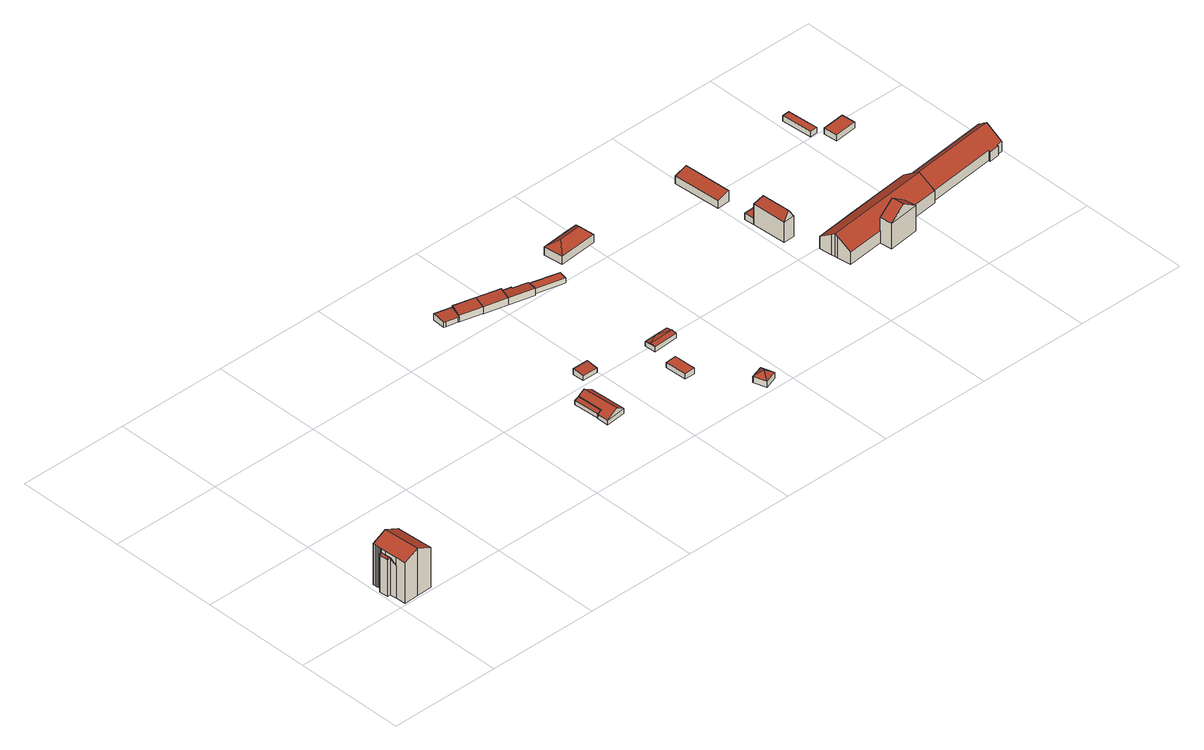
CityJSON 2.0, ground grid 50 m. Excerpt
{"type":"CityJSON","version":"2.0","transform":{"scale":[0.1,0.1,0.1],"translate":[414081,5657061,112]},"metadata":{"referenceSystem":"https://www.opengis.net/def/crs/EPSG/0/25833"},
"CityObjects":{
"building1":{"type":"Building","attributes":{"Gemeindeschluessel":14612000,"Geometrietyp2DReferenz":"3000","function":"31001_9998","roofType":"9999"},"children":["building1-1","building1-2"]},
"building1-1":{"type":"BuildingPart","attributes":{"Dachtyp_tdc":"tdcFreeFormRoof","Dachneigung":38.88,"QualitaetDacherkennung":12,"Geometrietyp2DReferenz":"3000","measuredHeight":17.95,"roofType":"5000"},"parents":["building1"],"geometry":[{"type":"MultiSurface","lod":"2","boundaries":[[[0,1,2,3]],[[1,4,5,2]],[[4,6,7,5]],[[6,8,9,7]],[[8,10,11,9]],[[10,12,13,11]],[[12,14,15,13]],[[14,16,17,15]],[[16,14,12,18]],[[12,10,8,6,19,18]],[[6,4,20,19]],[[4,1,0,21,22,20]],[[22,16,18,19,20]],[[3,2,5,7,9,11,13,15,17,23,24]]],"semantics":{"surfaces":[{"type":"WallSurface"},{"type":"RoofSurface"},{"type":"GroundSurface"}],"values":[0,0,0,0,0,0,0,0,1,1,1,1,1,2]}}]},
"building1-2":{"type":"BuildingPart","attributes":{"Dachtyp_tdc":"tdcGableRoof","Dachneigung":26.26,"QualitaetDacherkennung":75,"Geometrietyp2DReferenz":"3000","measuredHeight":22.28,"roofType":"3100"},"parents":["building1"],"geometry":[{"type":"MultiSurface","lod":"2","boundaries":[[[25,26,27,28]],[[26,29,30,27]],[[29,31,32,30]],[[31,33,34,32]],[[33,35,36,34]],[[29,26,25,37,38,39,40,41,42,43,44,45]],[[45,46,35,33,31,29]],[[36,47,48,49,3,24,23,17,50,51,52,53,28,27,30,32,34]],[[35,46,47,36]],[[46,45,48,47]],[[45,44,49,48]],[[44,43,0,3,49]],[[41,40,50,17,16]],[[40,39,51,50]],[[39,38,52,51]],[[38,37,53,52]],[[37,25,28,53]]],"semantics":{"surfaces":[{"type":"WallSurface"},{"type":"RoofSurface"},{"type":"GroundSurface"}],"values":[0,0,0,0,0,1,1,2,0,0,0,0,0,0,0,0,0]}}]},
"building2":{"type":"Building","attributes":{"Dachtyp_tdc":"tdcPolyFlatRoof","Gemeindeschluessel":14612000,"Dachneigung":21.58,"QualitaetDacherkennung":97,"Geometrietyp2DReferenz":"3000","measuredHeight":2.64,"function":"31001_9998","roofType":"2100"},"geometry":[{"type":"Solid","lod":"2","boundaries":[[[[54,55,56,57]],[[55,58,59,56]],[[58,60,61,59]],[[60,54,57,61]],[[60,58,55,54]],[[57,56,59,61]]]],"semantics":{"surfaces":[{"type":"WallSurface"},{"type":"RoofSurface"},{"type":"GroundSurface"}],"values":[[0,0,0,0,1,2]]}}]},
"building3":{"type":"Building","attributes":{"Dachtyp_tdc":"tdcFreeFormRoof","Gemeindeschluessel":14612000,"Dachneigung":27.77,"QualitaetDacherkennung":94,"Geometrietyp2DReferenz":"3000","measuredHeight":4.67,"function":"31001_9998","roofType":"5000"},"geometry":[{"type":"Solid","lod":"2","boundaries":[[[[62,63,64,65]],[[66,67,68,62,65,69]],[[64,69,65]],[[68,63,62]],[[70,71,72,73,74,75]],[[66,69,71,70]],[[69,64,72,71]],[[64,63,73,72]],[[63,68,74,73]],[[68,67,75,74]],[[67,66,70,75]]]],"semantics":{"surfaces":[{"type":"RoofSurface"},{"type":"WallSurface"},{"type":"GroundSurface"}],"values":[[0,0,1,1,2,1,1,1,1,1,1]]}}]},
"building4":{"type":"Building","attributes":{"Dachtyp_tdc":"tdcPolyFlatRoof","Gemeindeschluessel":14612000,"Dachneigung":6.37,"QualitaetDacherkennung":83,"Geometrietyp2DReferenz":"3000","measuredHeight":2.71,"function":"31001_9998","roofType":"2100"},"geometry":[{"type":"Solid","lod":"2","boundaries":[[[[76,77,78,79]],[[77,80,81,78]],[[80,82,83,81]],[[82,76,79,83]],[[82,80,77,76]],[[79,78,81,83]]]],"semantics":{"surfaces":[{"type":"WallSurface"},{"type":"RoofSurface"},{"type":"GroundSurface"}],"values":[[0,0,0,0,1,2]]}}]},
"building5":{"type":"Building","attributes":{"Dachtyp_tdc":"tdcPolyFlatRoof","Gemeindeschluessel":14612000,"Dachneigung":7.21,"QualitaetDacherkennung":86,"Geometrietyp2DReferenz":"3000","measuredHeight":3.05,"function":"31001_9998","roofType":"2100"},"geometry":[{"type":"Solid","lod":"2","boundaries":[[[[84,85,86,87]],[[85,88,89,86]],[[88,90,91,89]],[[90,92,93,91]],[[92,94,95,93]],[[94,84,87,95]],[[94,92,90,88,85,84]],[[87,86,89,91,93,95]]]],"semantics":{"surfaces":[{"type":"WallSurface"},{"type":"RoofSurface"},{"type":"GroundSurface"}],"values":[[0,0,0,0,0,0,1,2]]}}]},
"building6":{"type":"Building","attributes":{"Dachtyp_tdc":"tdcPolyFlatRoof","Gemeindeschluessel":14612000,"Dachneigung":7.16,"QualitaetDacherkennung":84,"Geometrietyp2DReferenz":"3000","measuredHeight":3.78,"function":"31001_9998","roofType":"2100"},"geometry":[{"type":"Solid","lod":"2","boundaries":[[[[96,97,98,99]],[[97,100,101,98]],[[100,102,103,101]],[[102,96,99,103]],[[102,100,97,96]],[[99,98,101,103]]]],"semantics":{"surfaces":[{"type":"WallSurface"},{"type":"RoofSurface"},{"type":"GroundSurface"}],"values":[[0,0,0,0,1,2]]}}]},
"building7":{"type":"Building","attributes":{"Dachtyp_tdc":"tdcPolyFlatRoof","Gemeindeschluessel":14612000,"Dachneigung":7.13,"QualitaetDacherkennung":85,"Geometrietyp2DReferenz":"3000","measuredHeight":3.88,"function":"31001_9998","roofType":"2100"},"geometry":[{"type":"Solid","lod":"2","boundaries":[[[[104,105,106,107]],[[105,97,108,106]],[[97,96,109,108]],[[96,104,107,109]],[[96,97,105,104]],[[107,106,108,109]]]],"semantics":{"surfaces":[{"type":"WallSurface"},{"type":"RoofSurface"},{"type":"GroundSurface"}],"values":[[0,0,0,0,1,2]]}}]},
"building8":{"type":"Building","attributes":{"Dachtyp_tdc":"tdcPolyFlatRoof","Gemeindeschluessel":14612000,"Dachneigung":2.88,"QualitaetDacherkennung":94,"Geometrietyp2DReferenz":"3000","measuredHeight":2.65,"function":"31001_9998","roofType":"2100"},"geometry":[{"type":"Solid","lod":"2","boundaries":[[[[110,111,112,113]],[[110,114,115,111]],[[112,116,117,113]],[[111,115,116,112]],[[115,114,117,116]],[[114,110,113,117]]]],"semantics":{"surfaces":[{"type":"WallSurface"},{"type":"RoofSurface"},{"type":"GroundSurface"}],"values":[[0,1,2,0,0,0]]}}]},
"building9":{"type":"Building","attributes":{"Dachtyp_tdc":"tdcPolyFlatRoof","Gemeindeschluessel":14612000,"Dachneigung":8.65,"QualitaetDacherkennung":85,"Geometrietyp2DReferenz":"3000","measuredHeight":3.24,"function":"31001_9998","roofType":"2100"},"geometry":[{"type":"Solid","lod":"2","boundaries":[[[[118,119,107,106]],[[119,120,121,107]],[[120,122,123,121]],[[122,124,125,123]],[[124,126,127,125]],[[126,128,129,127]],[[128,130,131,129]],[[130,132,133,131]],[[132,118,106,133]],[[132,130,128,126,124,122,120,119,118]],[[106,107,121,123,125,127,129,131,133]]]],"semantics":{"surfaces":[{"type":"WallSurface"},{"type":"RoofSurface"},{"type":"GroundSurface"}],"values":[[0,0,0,0,0,0,0,0,0,1,2]]}}]},
"building10":{"type":"Building","attributes":{"Dachtyp_tdc":"tdcFreeFormRoof","Gemeindeschluessel":14612000,"Dachneigung":35.93,"QualitaetDacherkennung":46,"Geometrietyp2DReferenz":"3000","measuredHeight":5.05,"function":"31001_2000","roofType":"5000"},"geometry":[{"type":"Solid","lod":"2","boundaries":[[[[134,135,136,137]],[[135,138,139,136]],[[138,140,141,139]],[[140,134,137,141]],[[142,140,138]],[[142,138,135]],[[142,135,134]],[[142,134,140]],[[137,136,139,141]]]],"semantics":{"surfaces":[{"type":"WallSurface"},{"type":"RoofSurface"},{"type":"GroundSurface"}],"values":[[0,0,0,0,1,1,1,1,2]]}}]},
"building11":{"type":"Building","attributes":{"Dachtyp_tdc":"tdcFreeFormRoof","Gemeindeschluessel":14612000,"Dachneigung":11.41,"QualitaetDacherkennung":76,"Geometrietyp2DReferenz":"3000","measuredHeight":2.59,"function":"31001_9998","roofType":"5000"},"geometry":[{"type":"Solid","lod":"2","boundaries":[[[[143,144,145,146]],[[144,147,148,145]],[[144,143,149,150]],[[151,149,152]],[[151,150,149]],[[150,151,147]],[[147,144,150]],[[143,152,149]],[[148,153,154,146,145]],[[147,151,153,148]],[[151,152,154,153]],[[152,143,146,154]]]],"semantics":{"surfaces":[{"type":"WallSurface"},{"type":"RoofSurface"},{"type":"GroundSurface"}],"values":[[0,0,1,1,1,1,0,0,2,0,0,0]]}}]},
"building12":{"type":"Building","attributes":{"Dachtyp_tdc":"tdcPolyFlatRoof","Gemeindeschluessel":14612000,"Dachneigung":0,"QualitaetDacherkennung":53,"Geometrietyp2DReferenz":"3000","measuredHeight":2.46,"function":"31001_9998","roofType":"1000"},"geometry":[{"type":"Solid","lod":"2","boundaries":[[[[155,156,157,158]],[[156,128,159,157]],[[128,160,161,159]],[[160,155,158,161]],[[160,128,156,155]],[[158,157,159,161]]]],"semantics":{"surfaces":[{"type":"WallSurface"},{"type":"RoofSurface"},{"type":"GroundSurface"}],"values":[[0,0,0,0,1,2]]}}]},
"building13":{"type":"Building","attributes":{"Dachtyp_tdc":"tdcFreeFormRoof","Gemeindeschluessel":14612000,"Dachneigung":37.76,"QualitaetDacherkennung":72,"Geometrietyp2DReferenz":"3000","measuredHeight":7.18,"function":"31001_9998","roofType":"5000"},"geometry":[{"type":"Solid","lod":"2","boundaries":[[[[162,163,164,165]],[[163,166,167,164]],[[166,168,169,167]],[[168,170,171,169]],[[170,162,165,171]],[[172,166,173]],[[166,172,168]],[[174,162,170]],[[172,173,163,162,174]],[[168,172,174,170]],[[166,163,173]],[[165,164,167,169,171]]]],"semantics":{"surfaces":[{"type":"WallSurface"},{"type":"RoofSurface"},{"type":"GroundSurface"}],"values":[[0,0,0,0,0,1,1,1,1,1,0,2]]}}]},
"building14":{"type":"Building","attributes":{"Dachtyp_tdc":"tdcFreeFormRoof","Gemeindeschluessel":14612000,"Dachneigung":58.41,"QualitaetDacherkennung":3,"Geometrietyp2DReferenz":"3000","measuredHeight":13.66,"function":"31001_9998","roofType":"5000"},"geometry":[{"type":"Solid","lod":"2","boundaries":[[[[175,176,177,178]],[[176,179,180,177]],[[179,181,182,180]],[[181,175,178,182]],[[183,181,179]],[[184,183,179,176]],[[184,176,175]],[[183,184,175,181]],[[178,177,180,182]]]],"semantics":{"surfaces":[{"type":"WallSurface"},{"type":"RoofSurface"},{"type":"GroundSurface"}],"values":[[0,0,0,0,1,1,0,1,2]]}}]},
"building15":{"type":"Building","attributes":{"Dachtyp_tdc":"tdcPolyFlatRoof","Gemeindeschluessel":14612000,"Dachneigung":0,"QualitaetDacherkennung":81,"Geometrietyp2DReferenz":"3000","measuredHeight":2.9,"function":"31001_9998","roofType":"1000"},"geometry":[{"type":"Solid","lod":"2","boundaries":[[[[185,186,180,182]],[[186,187,188,180]],[[187,189,190,188]],[[189,185,182,190]],[[189,187,186,185]],[[182,180,188,190]]]],"semantics":{"surfaces":[{"type":"WallSurface"},{"type":"RoofSurface"},{"type":"GroundSurface"}],"values":[[0,0,0,0,1,2]]}}]},
"building16":{"type":"Building","attributes":{"Dachtyp_tdc":"tdcPolyFlatRoof","Gemeindeschluessel":14612000,"Dachneigung":15.34,"QualitaetDacherkennung":88,"Geometrietyp2DReferenz":"3000","measuredHeight":5.11,"function":"31001_9998","roofType":"2100"},"geometry":[{"type":"Solid","lod":"2","boundaries":[[[[191,192,193,194]],[[192,195,196,193]],[[195,197,198,196]],[[197,191,194,198]],[[197,195,192,191]],[[194,193,196,198]]]],"semantics":{"surfaces":[{"type":"WallSurface"},{"type":"RoofSurface"},{"type":"GroundSurface"}],"values":[[0,0,0,0,1,2]]}}]},
"building17":{"type":"Building","attributes":{"name":"Hochschule für Bildende Künste Dresden","Gemeindeschluessel":14612000,"Geometrietyp2DReferenz":"3000","function":"31001_3023","roofType":"9999"},"children":["building17-1","building17-2","building17-3"]},
"building17-1":{"type":"BuildingPart","attributes":{"Dachtyp_tdc":"tdcGableRoof","Dachneigung":35.44,"QualitaetDacherkennung":73,"Geometrietyp2DReferenz":"3000","measuredHeight":17.02,"roofType":"3100"},"parents":["building17"],"geometry":[{"type":"MultiSurface","lod":"2","boundaries":[[[199,200,201]],[[199,202,203,204]],[[205,206,203,202,207]],[[207,202,199]],[[204,203,206]],[[208,209,210,211,200]],[[199,204,208,200]],[[204,206,209,208]],[[206,205,210,209]],[[205,207,212,211,210]]],"semantics":{"surfaces":[{"type":"WallSurface"},{"type":"RoofSurface"},{"type":"GroundSurface"}],"values":[0,1,1,0,0,2,0,0,0,0]}}]},
"building17-2":{"type":"BuildingPart","attributes":{"Dachtyp_tdc":"tdcGableRoof","Dachneigung":35.54,"QualitaetDacherkennung":85,"Geometrietyp2DReferenz":"3000","measuredHeight":9.99,"roofType":"3100"},"parents":["building17"],"geometry":[{"type":"MultiSurface","lod":"2","boundaries":[[[213,214,215,216]],[[214,217,218,215]],[[217,219,220,218]],[[221,222,223,224]],[[222,225,226,223]],[[225,227,228,226]],[[227,229,230,228]],[[229,231,232,230]],[[231,233,234,232]],[[233,213,216,234]],[[229,227,225,222,221,235]],[[235,236,219,217,214,213,233,231,229]],[[216,215,218,220,237,238,224,223,226,228,230,232,234]]],"semantics":{"surfaces":[{"type":"WallSurface"},{"type":"RoofSurface"},{"type":"GroundSurface"}],"values":[0,0,0,0,0,0,0,0,0,0,1,1,2]}}]},
"building17-3":{"type":"BuildingPart","attributes":{"Dachtyp_tdc":"tdcGableRoof","Dachneigung":33.54,"QualitaetDacherkennung":59,"Geometrietyp2DReferenz":"3000","measuredHeight":10.76,"roofType":"3100"},"parents":["building17"],"geometry":[{"type":"MultiSurface","lod":"2","boundaries":[[[239,240,241,242]],[[240,243,244,241]],[[243,245,246,244]],[[245,247,248,246]],[[247,249,221,224,248]],[[250,220,219]],[[250,251,252,220]],[[251,201,200,252]],[[212,253,210,211]],[[253,254,255,210]],[[254,256,257,255]],[[256,258,259,257]],[[258,260,261,259]],[[260,262,263,261]],[[262,239,242,263]],[[258,256,254,253,212,201,251,250,264]],[[264,249,247,245,243,240,239,262,260,258]],[[242,241,244,246,248,224,238,237,220,252,200,211,210,255,257,259,261,263]]],"semantics":{"surfaces":[{"type":"WallSurface"},{"type":"RoofSurface"},{"type":"GroundSurface"}],"values":[0,0,0,0,0,0,0,0,0,0,0,0,0,0,0,1,1,2]}}]},
"building18":{"type":"Building","attributes":{"Dachtyp_tdc":"tdcPolyFlatRoof","Gemeindeschluessel":14612000,"Dachneigung":0,"QualitaetDacherkennung":87,"Geometrietyp2DReferenz":"3000","measuredHeight":2.62,"function":"31001_9998","roofType":"1000"},"geometry":[{"type":"Solid","lod":"2","boundaries":[[[[265,266,267,268]],[[266,269,270,267]],[[269,271,272,270]],[[271,265,268,272]],[[271,269,266,265]],[[268,267,270,272]]]],"semantics":{"surfaces":[{"type":"WallSurface"},{"type":"RoofSurface"},{"type":"GroundSurface"}],"values":[[0,0,0,0,1,2]]}}]},
"building19":{"type":"Building","attributes":{"Dachtyp_tdc":"tdcPolyFlatRoof","Gemeindeschluessel":14612000,"Dachneigung":0,"QualitaetDacherkennung":70,"Geometrietyp2DReferenz":"3000","measuredHeight":2.85,"function":"31001_9998","roofType":"1000"},"geometry":[{"type":"Solid","lod":"2","boundaries":[[[[273,274,275,276]],[[274,277,278,275]],[[277,279,280,278]],[[279,273,276,280]],[[279,277,274,273]],[[276,275,278,280]]]],"semantics":{"surfaces":[{"type":"WallSurface"},{"type":"RoofSurface"},{"type":"GroundSurface"}],"values":[[0,0,0,0,1,2]]}}]}
},
"vertices":[
[26,53,162],[24,81,184],[24,81,11],[26,53,11],[10,80,184],[10,80,11],[8,121,184],[8,121,11],[10,123,184],[10,123,11],[11,124,184],[11,124,11],[14,129,184],[14,129,11],[19,129,184],[19,129,11],[23,130,184],[23,130,11],[17,123,189],[16,118,191],[17,88,190],[27,53,162],[26,81,184],[26,81,11],[27,53,11],
[22,161,203],[22,171,203],[22,171,11],[22,161,11],[85,174,234],[85,174,11],[154,177,200],[154,177,11],[159,89,199],[159,89,11],[161,61,199],[161,61,11],[22,151,203],[23,143,203],[23,135,203],[24,130,203],[23,130,203],[27,53,202],[26,53,202],[29,6,202],[94,9,234],[164,12,199],[164,12,11],[94,9,11],[29,6,11],[24,130,11],[23,135,11],[23,143,11],[22,151,11],
[1299,434,36],[1319,435,43],[1319,435,17],[1299,434,17],[1323,318,43],[1323,318,17],[1304,317,36],[1304,317,17],
[1359,269,61],[1396,272,39],[1387,437,39],[1349,436,61],[1323,318,44],[1304,317,34],[1306,265,34],[1319,435,45],[1323,318,14],[1319,435,14],[1387,437,14],[1396,272,14],[1306,265,14],[1304,317,14],
[1420,517,37],[1420,569,43],[1420,569,16],[1420,517,16],[1491,569,43],[1491,569,16],[1491,517,37],[1491,517,16],
[1276,1104,35],[1268,1107,35],[1268,1107,12],[1276,1104,12],[1271,1165,42],[1271,1165,12],[1348,1146,42],[1348,1146,12],[1334,1092,35],[1334,1092,12],[1329,1093,35],[1329,1093,12],
[1446,1122,49],[1432,1068,42],[1432,1068,11],[1446,1122,11],[1334,1092,42],[1334,1092,11],[1348,1146,49],[1348,1146,11],
[1550,1096,49],[1536,1042,42],[1536,1042,10],[1550,1096,10],[1432,1068,10],[1446,1122,10],
[1702,264,39],[1699,363,39],[1699,363,15],[1702,264,15],[1748,265,41],[1746,364,41],[1746,364,15],[1748,265,15],
[1536,1042,43],[1550,1096,34],[1551,1102,33],[1551,1102,10],[1597,1091,33],[1597,1091,10],[1595,1084,34],[1595,1084,10],[1662,1068,34],[1662,1068,10],[1660,1060,35],[1660,1060,10],[1650,1021,42],[1650,1021,10],[1648,1015,43],[1648,1015,10],
[1871,79,42],[1928,97,42],[1928,97,13],[1871,79,13],[1946,40,42],[1946,40,13],[1889,22,42],[1889,22,13],[1909,59,64],
[1847,466,36],[1734,461,36],[1734,461,14],[1847,466,14],[1732,511,35],[1732,511,14],[1846,488,40],[1733,483,40],[1790,513,35],[1845,516,35],[1790,513,14],[1845,516,14],
[1779,990,35],[1650,1021,35],[1650,1021,11],[1779,990,11],[1660,1060,11],[1788,1028,35],[1788,1028,11],
[1841,1170,45],[1947,1179,45],[1947,1179,8],[1841,1170,8],[2017,1185,45],[2017,1185,8],[2024,1097,46],[2024,1097,8],[1848,1082,46],[1848,1082,8],[1988,1137,80],[2016,1185,45],[1886,1129,80],
[2578,606,113],[2528,603,113],[2528,603,17],[2578,606,17],[2520,760,113],[2520,760,17],[2570,762,113],[2570,762,17],[2546,736,153],[2553,605,153],
[2570,762,46],[2520,760,46],[2518,805,46],[2518,805,17],[2568,807,46],[2568,807,17],
[2548,923,69],[2490,920,53],[2490,920,18],[2548,923,18],[2478,1138,53],[2478,1138,18],[2537,1141,69],[2537,1141,18],
[2923,374,136],[2923,374,16],[2923,374,73],[2854,366,186],[2860,311,186],[2930,319,136],[2785,358,136],[2791,304,136],[2785,359,136],[2930,319,16],[2791,304,16],[2785,358,16],[2785,359,16],[2785,359,74],
[3463,439,59],[3416,433,59],[3416,433,16],[3463,439,16],[3416,440,64],[3416,440,16],[3095,403,64],[3095,403,16],[3083,510,90],[3476,556,90],[3476,556,16],[3083,510,16],[3477,551,93],[3477,551,16],[3479,534,105],[3479,534,16],[3481,520,116],[3481,520,16],[3489,447,63],[3489,447,16],[3462,444,63],[3462,444,16],[3087,475,116],[3087,468,111],[3087,468,16],[3087,475,16],
[2768,507,74],[2906,523,74],[2906,523,16],[2768,507,16],[3031,538,73],[3031,538,16],[3062,541,73],[3062,541,16],[3079,543,73],[3079,543,16],[3083,510,95],[3095,403,80],[3096,393,73],[3096,393,16],[2785,358,73],[2616,340,74],[2616,340,16],[2609,401,115],[2609,401,16],[2608,414,123],[2608,414,16],[2606,431,112],[2606,431,16],[2600,488,74],[2600,488,16],[3087,468,123],
[3037,997,41],[3027,1137,41],[3027,1137,15],[3037,997,15],[3059,1139,41],[3059,1139,15],[3069,999,41],[3069,999,15],
[3091,914,43],[3086,976,43],[3086,976,15],[3091,914,15],[3186,986,43],[3186,986,15],[3191,923,43],[3191,923,15]
]}
